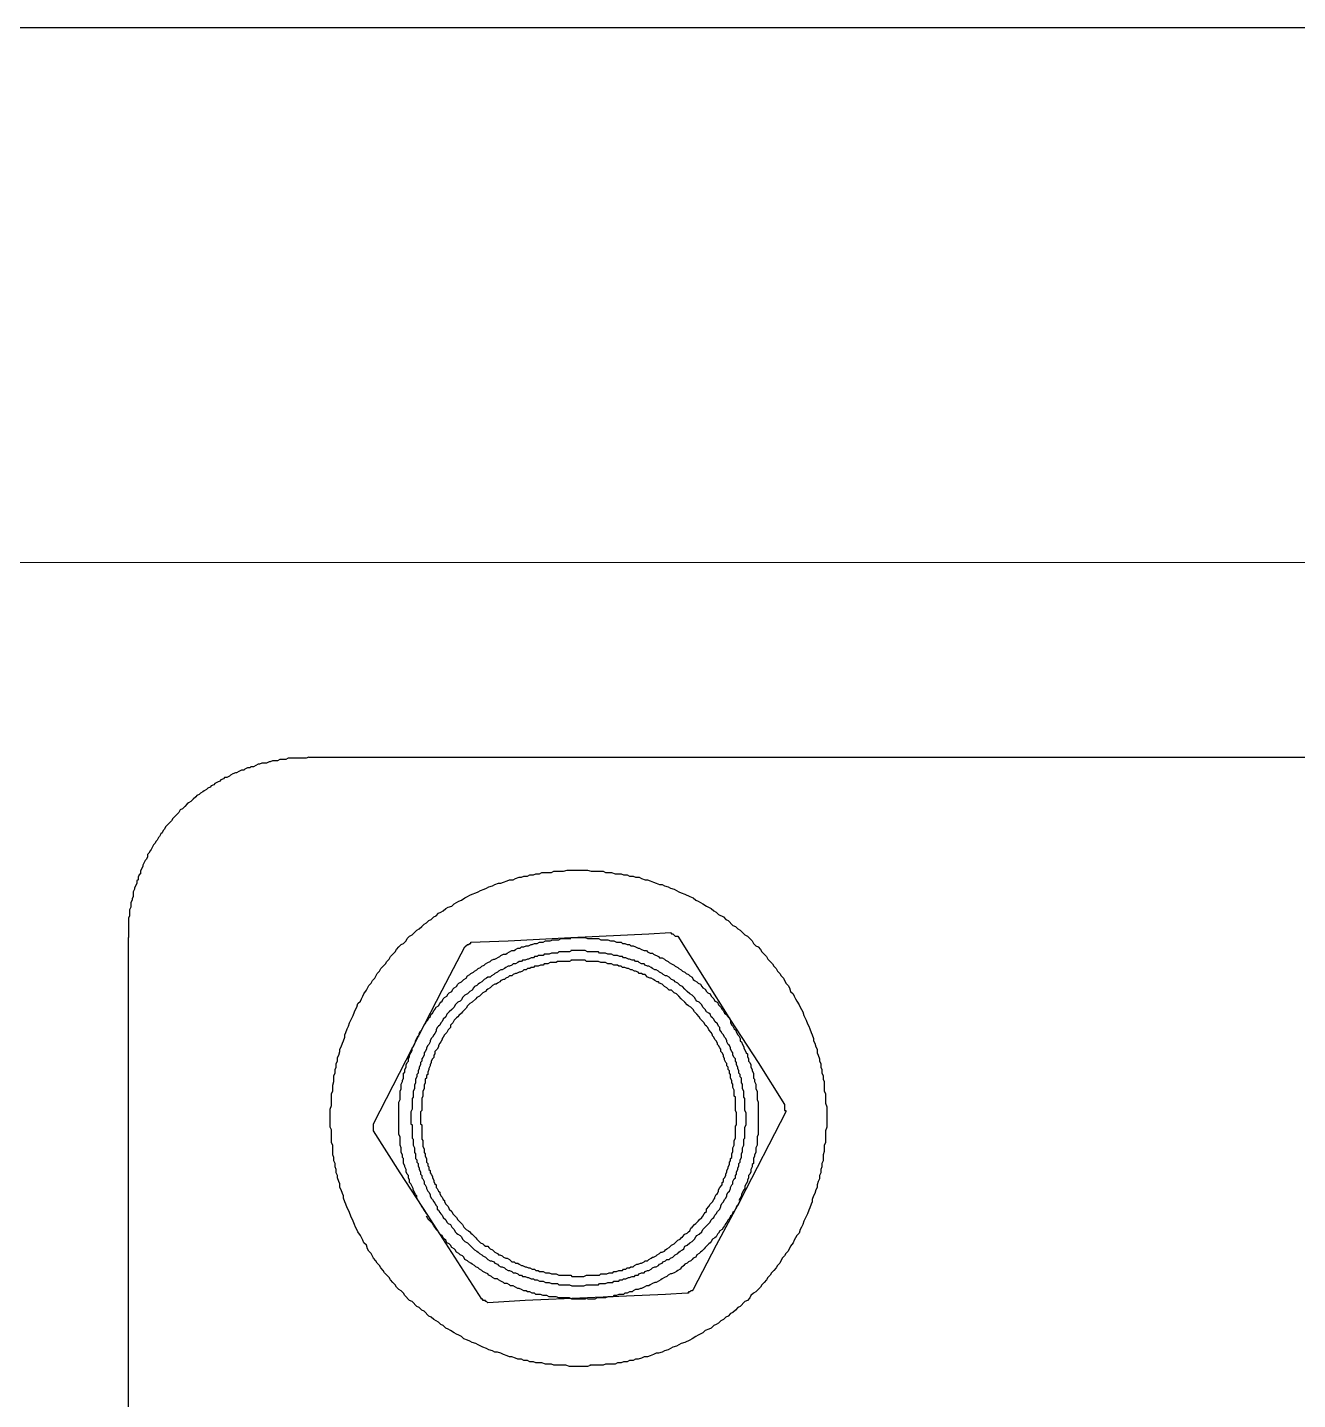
# Model space of a CAD drawing. Header units: inches. Extents: x 0 to 11, y 0.3 to 17.
# Drawn here: x 1.191 to 2.071, y 16.049 to 17 of the extents above; entities that cross this region are included whole.
import ezdxf

# ---------------------------------------------------------------- set-up
doc = ezdxf.new("R2010")
doc.units = ezdxf.units.IN
doc.header["$MEASUREMENT"] = 0
doc.layers.add('Layer 1', color=7, linetype='Continuous')

msp = doc.modelspace()

# ---------------------------------------------------------------- linework, layer by layer
at = {"layer": 'Layer 1', "color": 7, "lineweight": 25, "true_color": 0xffffff}
for points in [[(0, 17), (11, 17)], [(1.38583, 16.49417), (1.38417, 16.49333), (1.37166, 16.49333), (1.37, 16.4925), (1.36583, 16.4925), (1.36417, 16.49167), (1.36083, 16.49167), (1.35916, 16.49083), (1.35833, 16.49083), (1.35667, 16.49), (1.35333, 16.49), (1.35166, 16.48916), (1.35083, 16.48916), (1.3475, 16.4875), (1.34583, 16.4875), (1.345, 16.48667), (1.34334, 16.48667), (1.34167, 16.48583), (1.34083, 16.485), (1.33917, 16.485), (1.3375, 16.48416), (1.33584, 16.48333), (1.335, 16.48333), (1.33333, 16.4825), (1.33167, 16.48167), (1.33083, 16.48083), (1.32917, 16.48), (1.3275, 16.48), (1.32667, 16.47917), (1.325, 16.47833), (1.32416, 16.4775), (1.3225, 16.47666), (1.32083, 16.47583), (1.32, 16.475), (1.31833, 16.47417), (1.3175, 16.47333), (1.31584, 16.4725), (1.315, 16.47167), (1.31333, 16.47083), (1.3125, 16.47), (1.31083, 16.46917), (1.31, 16.46833), (1.30834, 16.4675), (1.3075, 16.46667), (1.30583, 16.465), (1.30417, 16.46333), (1.3025, 16.4625), (1.30167, 16.46167), (1.3, 16.46), (1.29833, 16.45833), (1.29666, 16.4575), (1.29583, 16.45583), (1.295, 16.455), (1.29417, 16.45417), (1.2925, 16.4525), (1.29167, 16.45167), (1.29083, 16.45), (1.29, 16.44916), (1.28916, 16.44834), (1.2875, 16.44667), (1.28667, 16.44583), (1.28583, 16.44417), (1.285, 16.44333), (1.28417, 16.44166), (1.28333, 16.44084), (1.2825, 16.43917), (1.28166, 16.43833), (1.28084, 16.43667), (1.28, 16.43583), (1.27917, 16.43416), (1.27833, 16.43334), (1.27667, 16.43), (1.27583, 16.42917), (1.275, 16.4275), (1.27417, 16.42666), (1.27417, 16.425), (1.27334, 16.42333), (1.2725, 16.4225), (1.27083, 16.41917), (1.27083, 16.41833), (1.27, 16.41667), (1.26917, 16.415), (1.26917, 16.41333), (1.26833, 16.4125), (1.2675, 16.41083), (1.2675, 16.40917), (1.26667, 16.40833), (1.26667, 16.40667), (1.265, 16.40333), (1.265, 16.4025), (1.26417, 16.40083), (1.26417, 16.3975), (1.26333, 16.39583), (1.26333, 16.395), (1.2625, 16.39333), (1.2625, 16.39), (1.26166, 16.38833), (1.26166, 16.38417), (1.26083, 16.3825), (1.26083, 16.36917)], [(1.38583, 16.49417), (2.51083, 16.49417)], [(1.58167, 16.0725), (1.57917, 16.07167), (1.56666, 16.07167), (1.56417, 16.0725), (1.55583, 16.0725), (1.55417, 16.07334), (1.55, 16.07334), (1.5475, 16.07416), (1.54333, 16.07416), (1.54167, 16.075), (1.53916, 16.075), (1.5375, 16.07583), (1.535, 16.07583), (1.53333, 16.07667), (1.53084, 16.07667), (1.52917, 16.0775), (1.52667, 16.07834), (1.525, 16.07834), (1.52334, 16.07917), (1.52083, 16.08), (1.51917, 16.08083), (1.51667, 16.08167), (1.515, 16.08167), (1.51333, 16.0825), (1.51083, 16.08333), (1.50917, 16.08417), (1.50667, 16.085), (1.50334, 16.08667), (1.50167, 16.0875), (1.49917, 16.08833), (1.4975, 16.08917), (1.49584, 16.09), (1.49333, 16.09083), (1.49167, 16.0925), (1.49, 16.09333), (1.48834, 16.09417), (1.48667, 16.095), (1.48416, 16.09667), (1.4825, 16.0975), (1.48083, 16.09833), (1.47917, 16.1), (1.4775, 16.10083), (1.47583, 16.1025), (1.4725, 16.10417), (1.47083, 16.10583), (1.46916, 16.10667), (1.46583, 16.11), (1.46417, 16.11083), (1.4625, 16.1125), (1.46084, 16.11334), (1.4575, 16.11667), (1.45583, 16.1175), (1.4525, 16.12084), (1.45167, 16.1225), (1.45, 16.12417), (1.44833, 16.125), (1.44667, 16.12667), (1.44583, 16.12834), (1.44417, 16.13), (1.4425, 16.13167), (1.44166, 16.13333), (1.44, 16.135), (1.43833, 16.13666), (1.4375, 16.13833), (1.43583, 16.14), (1.435, 16.14167), (1.43334, 16.14333), (1.4325, 16.145), (1.43083, 16.14667), (1.42917, 16.15), (1.4275, 16.15167), (1.42667, 16.15333), (1.42584, 16.15583), (1.42417, 16.1575), (1.42333, 16.15917), (1.42166, 16.1625), (1.42, 16.165), (1.41917, 16.16667), (1.41833, 16.16833), (1.4175, 16.17), (1.41667, 16.1725), (1.415, 16.17584), (1.41416, 16.17833), (1.41333, 16.18), (1.4125, 16.18167), (1.41167, 16.18416), (1.41083, 16.18583), (1.41, 16.18833), (1.41, 16.19), (1.40917, 16.19166), (1.40833, 16.19417), (1.4075, 16.19583), (1.4075, 16.19834), (1.40666, 16.2), (1.40584, 16.2025), (1.40584, 16.20417), (1.405, 16.20583), (1.405, 16.20833), (1.40417, 16.21), (1.40417, 16.2125), (1.40333, 16.21417), (1.40333, 16.21667), (1.4025, 16.21833), (1.4025, 16.225), (1.40167, 16.22666), (1.40167, 16.23583), (1.40083, 16.2375), (1.40083, 16.25), (1.40167, 16.2525), (1.40167, 16.26084), (1.4025, 16.2625), (1.4025, 16.26667), (1.40333, 16.26917), (1.40333, 16.27334), (1.40417, 16.275), (1.40417, 16.2775), (1.405, 16.27917), (1.405, 16.28167), (1.40584, 16.28333), (1.40584, 16.28583), (1.40666, 16.2875), (1.4075, 16.29), (1.4075, 16.29167), (1.40833, 16.29333), (1.40917, 16.29583), (1.41, 16.2975), (1.41083, 16.3), (1.41083, 16.30166), (1.41167, 16.30333), (1.4125, 16.30583), (1.41333, 16.3075), (1.41416, 16.31), (1.41667, 16.315), (1.4175, 16.3175), (1.41833, 16.31917), (1.41917, 16.32083), (1.42, 16.32334), (1.42166, 16.325), (1.4225, 16.32667), (1.42333, 16.32834), (1.42417, 16.33), (1.42584, 16.3325), (1.4275, 16.33584), (1.42917, 16.3375), (1.43, 16.33917), (1.43167, 16.34083), (1.43334, 16.34417), (1.435, 16.34583), (1.43583, 16.3475), (1.4375, 16.34917), (1.43917, 16.35083), (1.44, 16.3525), (1.44166, 16.35417), (1.4425, 16.35583), (1.44417, 16.3575), (1.44583, 16.35916), (1.44667, 16.36083), (1.44833, 16.3625), (1.45, 16.36416), (1.45167, 16.365), (1.45334, 16.36667), (1.45417, 16.36833), (1.45583, 16.37), (1.4575, 16.37084), (1.46084, 16.37417), (1.4625, 16.375), (1.46417, 16.37667), (1.46583, 16.37834), (1.4675, 16.37916), (1.46916, 16.38083), (1.47083, 16.38167), (1.4725, 16.38333), (1.47417, 16.38417), (1.47583, 16.38584), (1.4775, 16.38666), (1.47917, 16.3875), (1.48083, 16.38917), (1.4825, 16.39), (1.485, 16.39084), (1.48667, 16.3925), (1.48834, 16.39333), (1.49, 16.39417), (1.49167, 16.395), (1.49417, 16.39667), (1.49584, 16.3975), (1.4975, 16.39834), (1.49917, 16.39917), (1.50167, 16.4), (1.50334, 16.40083), (1.505, 16.40167), (1.5075, 16.4025), (1.50917, 16.40333), (1.51083, 16.40417), (1.51333, 16.405), (1.515, 16.40583), (1.5175, 16.40667), (1.51917, 16.40667), (1.52083, 16.4075), (1.52334, 16.40833), (1.525, 16.40917), (1.5275, 16.40917), (1.52917, 16.41), (1.53166, 16.41083), (1.53333, 16.41083), (1.535, 16.41167), (1.5375, 16.41167), (1.53916, 16.4125), (1.54167, 16.4125), (1.54333, 16.41333), (1.54583, 16.41333), (1.5475, 16.41416), (1.55417, 16.41416), (1.55583, 16.415), (1.5625, 16.415), (1.565, 16.41583), (1.57917, 16.41583), (1.58167, 16.415), (1.59, 16.415), (1.59167, 16.41416), (1.59583, 16.41416), (1.59833, 16.41333), (1.6025, 16.41333), (1.60417, 16.4125), (1.60667, 16.4125), (1.60833, 16.41167), (1.61083, 16.41167), (1.6125, 16.41083), (1.615, 16.41083), (1.61667, 16.41), (1.61917, 16.40917), (1.62084, 16.40917), (1.6225, 16.40833), (1.625, 16.4075), (1.62667, 16.40667), (1.62916, 16.40583), (1.63083, 16.40583), (1.6325, 16.405), (1.635, 16.40417), (1.63666, 16.40333), (1.63917, 16.4025), (1.6425, 16.40083), (1.64417, 16.4), (1.64667, 16.39917), (1.65, 16.3975), (1.6525, 16.39667), (1.65417, 16.395), (1.65584, 16.39417), (1.65917, 16.3925), (1.66167, 16.39084), (1.665, 16.38917), (1.66667, 16.3875), (1.66833, 16.38666), (1.67, 16.385), (1.67333, 16.38333), (1.675, 16.38167), (1.67667, 16.38083), (1.68, 16.3775), (1.68167, 16.37667), (1.68334, 16.375), (1.685, 16.37417), (1.68833, 16.37084), (1.69, 16.37), (1.69166, 16.36833), (1.69333, 16.36667), (1.69417, 16.365), (1.69583, 16.36334), (1.6975, 16.3625), (1.69916, 16.36083), (1.7, 16.35916), (1.70167, 16.3575), (1.70334, 16.35583), (1.70417, 16.35417), (1.70583, 16.3525), (1.7075, 16.35083), (1.70833, 16.34917), (1.71, 16.3475), (1.71084, 16.34583), (1.7125, 16.34417), (1.71333, 16.3425), (1.715, 16.34083), (1.71667, 16.3375), (1.71834, 16.33584), (1.71916, 16.33417), (1.72, 16.33167), (1.72167, 16.33), (1.7225, 16.32834), (1.72333, 16.32667), (1.72417, 16.325), (1.72583, 16.3225), (1.72666, 16.32083), (1.7275, 16.31917), (1.72833, 16.3175), (1.72917, 16.315), (1.73083, 16.31167), (1.73167, 16.30916), (1.7325, 16.3075), (1.73333, 16.30583), (1.73416, 16.30333), (1.735, 16.30166), (1.73583, 16.29917), (1.73583, 16.2975), (1.73667, 16.29583), (1.7375, 16.29333), (1.73834, 16.29167), (1.73834, 16.28916), (1.73917, 16.2875), (1.74, 16.285), (1.74, 16.28333), (1.74083, 16.28167), (1.74083, 16.27917), (1.74167, 16.2775), (1.74167, 16.275), (1.7425, 16.27334), (1.7425, 16.27083), (1.74333, 16.26917), (1.74333, 16.2625), (1.74417, 16.26084), (1.74417, 16.25416), (1.745, 16.25167), (1.745, 16.2375), (1.74417, 16.235), (1.74417, 16.22666), (1.74333, 16.225), (1.74333, 16.22083), (1.7425, 16.21833), (1.7425, 16.21417), (1.74167, 16.2125), (1.74167, 16.21), (1.74083, 16.20833), (1.74083, 16.20583), (1.74, 16.20417), (1.74, 16.20167), (1.73917, 16.2), (1.73834, 16.1975), (1.73834, 16.19583), (1.7375, 16.19417), (1.73667, 16.19166), (1.73583, 16.19), (1.735, 16.1875), (1.735, 16.18583), (1.73416, 16.18416), (1.73333, 16.18167), (1.7325, 16.18), (1.73167, 16.1775), (1.72917, 16.1725), (1.72833, 16.17), (1.7275, 16.16833), (1.72666, 16.16667), (1.72583, 16.16416), (1.72417, 16.1625), (1.7225, 16.15917), (1.72167, 16.1575), (1.72, 16.155), (1.71834, 16.15167), (1.71667, 16.15), (1.71583, 16.14834), (1.71417, 16.14667), (1.7125, 16.14333), (1.71084, 16.14167), (1.71, 16.14), (1.70833, 16.13833), (1.70667, 16.13666), (1.70583, 16.135), (1.70417, 16.13333), (1.70334, 16.13167), (1.70167, 16.13), (1.7, 16.12834), (1.69916, 16.12667), (1.6975, 16.125), (1.69583, 16.12333), (1.69417, 16.1225), (1.6925, 16.12084), (1.69166, 16.11917), (1.69, 16.1175), (1.68833, 16.11667), (1.685, 16.11334), (1.68334, 16.1125), (1.68167, 16.11083), (1.68, 16.10916), (1.67833, 16.10833), (1.67667, 16.10667), (1.675, 16.10583), (1.67333, 16.10417), (1.67166, 16.10333), (1.67, 16.10166), (1.66833, 16.10083), (1.66667, 16.1), (1.665, 16.09833), (1.66333, 16.0975), (1.66083, 16.09667), (1.65917, 16.095), (1.65584, 16.09333), (1.65417, 16.0925), (1.65167, 16.09083), (1.65, 16.09), (1.64667, 16.08833), (1.64417, 16.0875), (1.6425, 16.08667), (1.64084, 16.08584), (1.63833, 16.085), (1.635, 16.08333), (1.6325, 16.0825), (1.63083, 16.08167), (1.62834, 16.08083), (1.62667, 16.08083), (1.625, 16.08), (1.6225, 16.07917), (1.62084, 16.07834), (1.61833, 16.07834), (1.61667, 16.0775), (1.61417, 16.07667), (1.6125, 16.07667), (1.61083, 16.07583), (1.60833, 16.07583), (1.60667, 16.075), (1.60417, 16.075), (1.6025, 16.07416), (1.6, 16.07416), (1.59833, 16.07334), (1.59167, 16.07334), (1.59, 16.0725), (1.58083, 16.0725)], [(1.5675, 16.36917), (1.62166, 16.37166), (1.63666, 16.3725), (1.6375, 16.37166), (1.63833, 16.37166), (1.64, 16.37), (1.64167, 16.37)], [(1.26083, 15.98583), (1.26083, 16.36917)], [(1.4625, 16.30166), (1.4625, 16.3025), (1.46333, 16.30417), (1.46417, 16.305), (1.46583, 16.30834), (1.46667, 16.30916), (1.4675, 16.31083), (1.46834, 16.31167), (1.46916, 16.31333), (1.47, 16.31417), (1.47083, 16.31584), (1.47167, 16.31666), (1.4725, 16.31833), (1.47333, 16.31917), (1.47417, 16.32083), (1.47583, 16.32167), (1.47666, 16.32334), (1.4775, 16.32416), (1.47833, 16.325), (1.47917, 16.32667), (1.48, 16.3275), (1.48167, 16.32834), (1.4825, 16.33), (1.48333, 16.33083), (1.485, 16.33167), (1.48583, 16.33333), (1.48667, 16.33417), (1.48834, 16.335), (1.48917, 16.33667), (1.49, 16.3375), (1.49167, 16.33833), (1.49333, 16.34), (1.495, 16.34083), (1.49584, 16.3425), (1.4975, 16.34333), (1.49833, 16.34417), (1.5, 16.345), (1.50083, 16.34583), (1.5025, 16.34667), (1.50334, 16.3475), (1.505, 16.34833), (1.50583, 16.34917), (1.5075, 16.35), (1.50833, 16.35083), (1.51, 16.35166), (1.51166, 16.3525), (1.5125, 16.35333), (1.51417, 16.35417), (1.515, 16.35417), (1.51833, 16.35583), (1.51917, 16.35667), (1.52083, 16.3575), (1.5225, 16.3575), (1.52334, 16.35833), (1.525, 16.35916), (1.52667, 16.36), (1.52833, 16.36), (1.52917, 16.36083), (1.53084, 16.36167), (1.5325, 16.36167), (1.53333, 16.3625), (1.535, 16.3625), (1.53667, 16.36334), (1.53833, 16.36334), (1.54, 16.36416), (1.54083, 16.36416), (1.5425, 16.365), (1.54417, 16.365), (1.54583, 16.36583), (1.54833, 16.36583), (1.55, 16.36667), (1.55333, 16.36667), (1.555, 16.3675), (1.55916, 16.3675), (1.56083, 16.36833), (1.5675, 16.36833)], [(1.4625, 16.30166), (1.47833, 16.3325), (1.49417, 16.3625), (1.49584, 16.36416), (1.49666, 16.36416), (1.4975, 16.365), (1.49833, 16.365), (1.49833, 16.36583)], [(1.49833, 16.36583), (1.52417, 16.36667), (1.5675, 16.36917)], [(1.5675, 16.36917), (1.5775, 16.36917), (1.57917, 16.36833), (1.58667, 16.36833), (1.58833, 16.3675), (1.59334, 16.3675), (1.595, 16.36667), (1.5975, 16.36667), (1.59917, 16.36583), (1.6025, 16.36583), (1.60333, 16.365), (1.605, 16.365), (1.60667, 16.36416), (1.60833, 16.36416), (1.60916, 16.36334), (1.61083, 16.36334), (1.6125, 16.3625), (1.61417, 16.36167), (1.615, 16.36167), (1.61667, 16.36083), (1.61833, 16.36), (1.62, 16.36), (1.62084, 16.35916), (1.6225, 16.35833), (1.62417, 16.35833), (1.625, 16.3575), (1.62834, 16.35583), (1.62916, 16.355), (1.63083, 16.355), (1.6325, 16.35417), (1.63333, 16.35333), (1.635, 16.3525), (1.63583, 16.35166), (1.6375, 16.35083), (1.63917, 16.35), (1.64, 16.34917), (1.64167, 16.34833), (1.6425, 16.3475), (1.64417, 16.34667), (1.645, 16.34583), (1.64667, 16.345), (1.6475, 16.34417), (1.64917, 16.34333), (1.65, 16.3425), (1.65167, 16.34167), (1.6525, 16.34), (1.65333, 16.33917), (1.655, 16.33833), (1.65584, 16.3375), (1.6575, 16.33667), (1.65833, 16.335), (1.65917, 16.33417), (1.66083, 16.33333), (1.66167, 16.33167), (1.6625, 16.33083), (1.66416, 16.33), (1.665, 16.32834), (1.66583, 16.3275), (1.66667, 16.32667), (1.6675, 16.325), (1.66917, 16.32416), (1.67, 16.3225), (1.67166, 16.32083), (1.6725, 16.31917), (1.67333, 16.31833), (1.67417, 16.31666), (1.675, 16.31584), (1.67667, 16.31417), (1.6775, 16.31333), (1.67833, 16.31167)], [(1.64167, 16.37), (1.67833, 16.31167)], [(1.56833, 16.36), (1.56666, 16.35916), (1.55916, 16.35916), (1.55834, 16.35833), (1.55417, 16.35833), (1.5525, 16.3575), (1.54917, 16.3575), (1.54833, 16.35667), (1.545, 16.35667), (1.54417, 16.35583), (1.5425, 16.35583), (1.54167, 16.355), (1.54, 16.355), (1.53833, 16.35417), (1.5375, 16.35417), (1.53583, 16.35333), (1.53417, 16.35333), (1.53333, 16.3525), (1.53166, 16.3525), (1.53084, 16.35166), (1.52917, 16.35083), (1.5275, 16.35083), (1.52667, 16.35), (1.525, 16.34917), (1.52417, 16.34917), (1.5225, 16.34833), (1.52167, 16.3475), (1.52, 16.34667), (1.51917, 16.34667), (1.5175, 16.34583), (1.51667, 16.345), (1.515, 16.34417), (1.51417, 16.34333), (1.5125, 16.3425), (1.51166, 16.34167), (1.51, 16.34167), (1.50917, 16.34083), (1.5075, 16.34), (1.50583, 16.33833), (1.50416, 16.3375), (1.50334, 16.33667), (1.5025, 16.33584), (1.50083, 16.335), (1.5, 16.33417), (1.49917, 16.3325), (1.4975, 16.33167), (1.49584, 16.33), (1.49417, 16.32917), (1.49333, 16.32834), (1.4925, 16.3275), (1.49167, 16.32583), (1.49083, 16.325), (1.48917, 16.32416), (1.48834, 16.32334), (1.4875, 16.3225), (1.48667, 16.32083), (1.485, 16.31917), (1.48333, 16.3175), (1.48167, 16.31584), (1.48083, 16.31417), (1.47917, 16.3125), (1.47833, 16.31083), (1.4775, 16.31), (1.47666, 16.30834), (1.47583, 16.3075), (1.475, 16.30667), (1.47417, 16.305), (1.47417, 16.30417), (1.47333, 16.3025), (1.4725, 16.30166), (1.47167, 16.3), (1.47083, 16.29917), (1.47, 16.2975), (1.47, 16.29666), (1.46916, 16.295), (1.46834, 16.29417), (1.4675, 16.2925), (1.4675, 16.29167), (1.46667, 16.29), (1.46583, 16.28916), (1.46583, 16.2875), (1.465, 16.28583), (1.46417, 16.285), (1.46417, 16.28333), (1.46333, 16.2825), (1.46333, 16.28083), (1.4625, 16.27917), (1.4625, 16.27833), (1.46167, 16.27667), (1.46167, 16.275), (1.46084, 16.27417), (1.46084, 16.2725), (1.46, 16.27083), (1.46, 16.26833), (1.45917, 16.26667), (1.45917, 16.26417), (1.45833, 16.2625), (1.45833, 16.25833), (1.4575, 16.2575), (1.4575, 16.25), (1.45667, 16.24833), (1.45667, 16.24), (1.4575, 16.23916), (1.4575, 16.23), (1.45833, 16.22917), (1.45833, 16.225), (1.45917, 16.22333), (1.45917, 16.22), (1.46, 16.21917), (1.46, 16.21583), (1.46084, 16.215), (1.46084, 16.21333), (1.46167, 16.2125), (1.46167, 16.21084), (1.4625, 16.20917), (1.4625, 16.20833), (1.46333, 16.20667), (1.46333, 16.205), (1.46417, 16.20417), (1.46417, 16.2025), (1.465, 16.20167), (1.46583, 16.2), (1.46583, 16.19834), (1.46667, 16.1975), (1.4675, 16.19583), (1.4675, 16.195), (1.46834, 16.19333), (1.46916, 16.1925), (1.47, 16.19084), (1.47, 16.19), (1.47083, 16.18833), (1.47167, 16.1875), (1.4725, 16.18583), (1.47333, 16.185), (1.47417, 16.18334), (1.475, 16.1825), (1.475, 16.18083), (1.47583, 16.18), (1.47666, 16.17833), (1.4775, 16.1775), (1.47833, 16.17666), (1.47917, 16.175), (1.48083, 16.17333), (1.48167, 16.17166), (1.4825, 16.17083), (1.48416, 16.17), (1.485, 16.16833), (1.48667, 16.16667), (1.4875, 16.165), (1.48834, 16.16416), (1.48917, 16.16333), (1.49083, 16.1625), (1.49167, 16.16167), (1.4925, 16.16), (1.49417, 16.15833), (1.49584, 16.1575), (1.4975, 16.15583), (1.49917, 16.15417), (1.50083, 16.1525), (1.5025, 16.15167), (1.50334, 16.15083), (1.50416, 16.15), (1.50583, 16.14917), (1.50667, 16.14834), (1.50833, 16.1475), (1.50917, 16.14667), (1.51, 16.14583), (1.51166, 16.145), (1.5125, 16.145), (1.51417, 16.14417), (1.515, 16.14333), (1.51667, 16.1425), (1.5175, 16.14167), (1.51917, 16.14084), (1.52, 16.14084), (1.52167, 16.14), (1.5225, 16.13917), (1.52417, 16.13833), (1.525, 16.13833), (1.52667, 16.1375), (1.5275, 16.13666), (1.52917, 16.13666), (1.53084, 16.13584), (1.53166, 16.135), (1.53333, 16.135), (1.53417, 16.13417), (1.53583, 16.13417), (1.5375, 16.13333), (1.53833, 16.13333), (1.54, 16.1325), (1.54167, 16.1325), (1.5425, 16.13167), (1.54417, 16.13167), (1.54583, 16.13083), (1.54833, 16.13083), (1.55, 16.13), (1.5525, 16.13), (1.55417, 16.12916), (1.55834, 16.12916), (1.55916, 16.12834), (1.56666, 16.12834), (1.56833, 16.1275), (1.57667, 16.1275), (1.57834, 16.12834), (1.58667, 16.12834), (1.5875, 16.12916), (1.59167, 16.12916), (1.59334, 16.13), (1.59667, 16.13), (1.5975, 16.13083), (1.60083, 16.13083), (1.60166, 16.13167), (1.60333, 16.13167), (1.60417, 16.1325), (1.60583, 16.1325), (1.6075, 16.13333), (1.60833, 16.13333), (1.61, 16.13417), (1.61167, 16.13417), (1.6125, 16.135), (1.61417, 16.135), (1.615, 16.13584), (1.61667, 16.13666), (1.61833, 16.13666), (1.61917, 16.1375), (1.62084, 16.13833), (1.62166, 16.13833), (1.62333, 16.13917), (1.62417, 16.14), (1.62583, 16.14084), (1.62667, 16.14084), (1.62834, 16.14167), (1.62916, 16.1425), (1.63083, 16.14333), (1.63167, 16.14417), (1.63333, 16.145), (1.63417, 16.14583), (1.63583, 16.14583), (1.63666, 16.14667), (1.63833, 16.1475), (1.64, 16.14917), (1.64167, 16.15), (1.6425, 16.15083), (1.64333, 16.15167), (1.645, 16.1525), (1.64583, 16.15333), (1.64667, 16.155), (1.64834, 16.15583), (1.65, 16.1575), (1.65167, 16.15833), (1.65333, 16.16), (1.65417, 16.16167), (1.655, 16.1625), (1.65666, 16.16333), (1.65833, 16.165), (1.65917, 16.16667), (1.66083, 16.16833), (1.6625, 16.17), (1.66416, 16.17166), (1.665, 16.17333), (1.66583, 16.17417), (1.66667, 16.175), (1.6675, 16.17666), (1.66833, 16.1775), (1.66917, 16.17917), (1.67083, 16.18083), (1.67166, 16.1825), (1.67166, 16.18334), (1.6725, 16.185), (1.67333, 16.18583), (1.67417, 16.1875), (1.675, 16.18833), (1.67584, 16.19), (1.67584, 16.19084), (1.67667, 16.1925), (1.6775, 16.19333), (1.67833, 16.195), (1.67833, 16.19583), (1.67917, 16.1975), (1.68, 16.19834), (1.68, 16.2), (1.68083, 16.20167), (1.68167, 16.2025), (1.68167, 16.20417), (1.6825, 16.205), (1.6825, 16.20667), (1.68334, 16.20833), (1.68334, 16.20917), (1.68416, 16.21084), (1.68416, 16.2125), (1.685, 16.21333), (1.685, 16.215), (1.68583, 16.21667), (1.68583, 16.21917), (1.68667, 16.22083), (1.68667, 16.22333), (1.6875, 16.225), (1.6875, 16.22917), (1.68833, 16.23), (1.68833, 16.2375), (1.68917, 16.23916), (1.68917, 16.2475), (1.68833, 16.24917), (1.68833, 16.2575), (1.6875, 16.25833), (1.6875, 16.2625), (1.68667, 16.26417), (1.68667, 16.2675), (1.68583, 16.26833), (1.68583, 16.27167), (1.685, 16.2725), (1.685, 16.27417), (1.68416, 16.275), (1.68416, 16.27667), (1.68334, 16.27833), (1.68334, 16.27917), (1.6825, 16.28083), (1.6825, 16.2825), (1.68167, 16.28333), (1.68167, 16.285), (1.68083, 16.28583), (1.68, 16.2875), (1.68, 16.28916), (1.67917, 16.29), (1.67833, 16.29167), (1.67833, 16.2925), (1.6775, 16.29417), (1.67667, 16.295), (1.67584, 16.29666), (1.67584, 16.2975), (1.675, 16.29917), (1.67417, 16.3), (1.67333, 16.30166), (1.6725, 16.3025), (1.67166, 16.30417), (1.67083, 16.305), (1.67083, 16.30667), (1.67, 16.3075), (1.66917, 16.30916), (1.6675, 16.31083), (1.66667, 16.3125), (1.66583, 16.31333), (1.665, 16.31417), (1.66416, 16.31584), (1.66333, 16.31666), (1.66167, 16.3175), (1.66083, 16.31917), (1.65917, 16.32083), (1.65833, 16.3225), (1.65666, 16.32416), (1.655, 16.325), (1.65417, 16.32583), (1.65333, 16.3275), (1.6525, 16.32834), (1.65167, 16.32917), (1.65, 16.33), (1.64834, 16.33167), (1.64667, 16.33333), (1.645, 16.335), (1.64333, 16.33584), (1.6425, 16.33667), (1.64167, 16.3375), (1.64, 16.33833), (1.63917, 16.33917), (1.6375, 16.34), (1.63583, 16.34167), (1.63417, 16.3425), (1.63333, 16.3425), (1.63167, 16.34333), (1.63083, 16.34417), (1.62916, 16.345), (1.62834, 16.34583), (1.62667, 16.34667), (1.62583, 16.34667), (1.62417, 16.3475), (1.62333, 16.34833), (1.62166, 16.34917), (1.62084, 16.34917), (1.61917, 16.35), (1.61833, 16.35083), (1.61667, 16.35083), (1.615, 16.35166), (1.61417, 16.3525), (1.6125, 16.3525), (1.61167, 16.35333), (1.61, 16.35333), (1.60833, 16.35417), (1.6075, 16.35417), (1.60583, 16.355), (1.60417, 16.355), (1.60333, 16.35583), (1.60166, 16.35583), (1.6, 16.35667), (1.5975, 16.35667), (1.59583, 16.3575), (1.59334, 16.3575), (1.59167, 16.35833), (1.5875, 16.35833), (1.58667, 16.35916), (1.57917, 16.35916), (1.5775, 16.36), (1.5675, 16.36)], [(1.56833, 16.35333), (1.56666, 16.3525), (1.55834, 16.3525), (1.5575, 16.35166), (1.55333, 16.35166), (1.55167, 16.35083), (1.54917, 16.35083), (1.54833, 16.35), (1.54666, 16.35), (1.545, 16.34917), (1.5425, 16.34917), (1.54167, 16.34833), (1.54, 16.34833), (1.53916, 16.3475), (1.5375, 16.3475), (1.53667, 16.34667), (1.535, 16.34667), (1.53417, 16.34583), (1.5325, 16.345), (1.53166, 16.345), (1.53, 16.34417), (1.52917, 16.34417), (1.5275, 16.34333), (1.52667, 16.3425), (1.525, 16.3425), (1.52417, 16.34167), (1.5225, 16.34083), (1.52167, 16.34), (1.52083, 16.34), (1.51917, 16.33917), (1.51833, 16.33833), (1.51667, 16.3375), (1.51584, 16.33667), (1.515, 16.33667), (1.51333, 16.33584), (1.5125, 16.335), (1.51166, 16.33417), (1.51, 16.33333), (1.50917, 16.3325), (1.50833, 16.33167), (1.50667, 16.33083), (1.50583, 16.33), (1.50416, 16.32834), (1.5025, 16.3275), (1.50167, 16.32667), (1.49917, 16.32416), (1.4975, 16.32334), (1.49666, 16.3225), (1.49584, 16.32167), (1.495, 16.32), (1.49417, 16.31917), (1.4925, 16.3175), (1.49167, 16.31666), (1.49, 16.315), (1.48917, 16.31417), (1.48834, 16.31333), (1.4875, 16.3125), (1.48667, 16.31167), (1.48583, 16.31), (1.485, 16.30916), (1.48416, 16.30834), (1.48416, 16.30667), (1.48333, 16.30583), (1.4825, 16.305), (1.48167, 16.30333), (1.48, 16.30166), (1.47917, 16.3), (1.47833, 16.29917), (1.47833, 16.29833), (1.4775, 16.29666), (1.47666, 16.29583), (1.47583, 16.29417), (1.47583, 16.29333), (1.475, 16.29167), (1.47333, 16.29), (1.47333, 16.28833), (1.4725, 16.2875), (1.4725, 16.28583), (1.47167, 16.285), (1.47083, 16.28333), (1.47083, 16.2825), (1.47, 16.28083), (1.47, 16.28), (1.46916, 16.27833), (1.46916, 16.2775), (1.46834, 16.27583), (1.46834, 16.27417), (1.4675, 16.27334), (1.4675, 16.27167), (1.46667, 16.27083), (1.46667, 16.26833), (1.46583, 16.26667), (1.46583, 16.26417), (1.465, 16.2625), (1.465, 16.25917), (1.46417, 16.2575), (1.46417, 16.24917), (1.46333, 16.24833), (1.46333, 16.24), (1.46417, 16.23916), (1.46417, 16.22917), (1.465, 16.22833), (1.465, 16.22417), (1.46583, 16.2225), (1.46583, 16.22), (1.46667, 16.21917), (1.46667, 16.2175), (1.4675, 16.21583), (1.4675, 16.21333), (1.46834, 16.2125), (1.46834, 16.21084), (1.46916, 16.21), (1.46916, 16.20833), (1.47, 16.2075), (1.47, 16.20583), (1.47083, 16.205), (1.47167, 16.20334), (1.47167, 16.2025), (1.4725, 16.20083), (1.4725, 16.2), (1.47333, 16.19834), (1.47417, 16.1975), (1.47417, 16.19583), (1.475, 16.195), (1.47583, 16.19333), (1.47666, 16.1925), (1.47666, 16.19166), (1.4775, 16.19), (1.47833, 16.18917), (1.47917, 16.1875), (1.48, 16.18667), (1.48, 16.18583), (1.48083, 16.18416), (1.4825, 16.1825), (1.48333, 16.18083), (1.485, 16.17917), (1.48583, 16.1775), (1.48667, 16.17666), (1.4875, 16.17584), (1.48834, 16.175), (1.48917, 16.17333), (1.49083, 16.17166), (1.4925, 16.17), (1.49333, 16.16833), (1.495, 16.16667), (1.49666, 16.16583), (1.4975, 16.165), (1.49833, 16.16416), (1.49917, 16.16333), (1.5, 16.1625), (1.50167, 16.16083), (1.5025, 16.16), (1.505, 16.1575), (1.50667, 16.15667), (1.5075, 16.15583), (1.50833, 16.155), (1.51, 16.155), (1.51083, 16.15417), (1.51166, 16.15333), (1.51333, 16.1525), (1.515, 16.15083), (1.51667, 16.15), (1.5175, 16.14917), (1.51833, 16.14917), (1.52, 16.14834), (1.52083, 16.1475), (1.5225, 16.14667), (1.52334, 16.14667), (1.525, 16.14583), (1.52667, 16.14417), (1.52833, 16.14417), (1.52917, 16.14333), (1.53084, 16.14333), (1.53166, 16.1425), (1.53333, 16.14167), (1.53417, 16.14167), (1.53583, 16.14084), (1.53667, 16.14084), (1.53833, 16.14), (1.53916, 16.14), (1.54083, 16.13917), (1.5425, 16.13917), (1.54333, 16.13833), (1.545, 16.13833), (1.54583, 16.1375), (1.54833, 16.1375), (1.55, 16.13666), (1.5525, 16.13666), (1.55417, 16.13584), (1.5575, 16.13584), (1.55916, 16.135), (1.5675, 16.135), (1.56833, 16.13417), (1.57667, 16.13417), (1.57834, 16.135), (1.5875, 16.135), (1.58833, 16.13584), (1.5925, 16.13584), (1.59416, 16.13666), (1.59667, 16.13666), (1.5975, 16.1375), (1.59917, 16.1375), (1.60083, 16.13833), (1.60333, 16.13833), (1.60417, 16.13917), (1.60583, 16.13917), (1.60667, 16.14), (1.60833, 16.14), (1.60916, 16.14084), (1.61083, 16.14084), (1.61167, 16.14167), (1.61334, 16.1425), (1.61417, 16.1425), (1.61583, 16.14333), (1.61667, 16.14333), (1.61833, 16.14417), (1.61917, 16.145), (1.62084, 16.145), (1.62166, 16.14583), (1.62333, 16.14667), (1.62417, 16.1475), (1.625, 16.1475), (1.62667, 16.14834), (1.6275, 16.14917), (1.62916, 16.15), (1.63, 16.15083), (1.63083, 16.15083), (1.6325, 16.15167), (1.63333, 16.1525), (1.63417, 16.15333), (1.63583, 16.15417), (1.6375, 16.15583), (1.63917, 16.15667), (1.64, 16.1575), (1.64167, 16.15917), (1.64333, 16.16), (1.64417, 16.16083), (1.645, 16.16167), (1.64667, 16.16333), (1.64834, 16.16416), (1.64917, 16.165), (1.65, 16.16583), (1.65083, 16.1675), (1.65167, 16.16833), (1.65333, 16.17), (1.65417, 16.17083), (1.65584, 16.1725), (1.65666, 16.17333), (1.65833, 16.175), (1.65917, 16.17584), (1.66, 16.1775), (1.66083, 16.17833), (1.66167, 16.17917), (1.66167, 16.18083), (1.66333, 16.1825), (1.66416, 16.18416), (1.665, 16.185), (1.66583, 16.18583), (1.66667, 16.1875), (1.6675, 16.18833), (1.6675, 16.18917), (1.66833, 16.19084), (1.66917, 16.19166), (1.67, 16.19333), (1.67, 16.19417), (1.67083, 16.19583), (1.6725, 16.1975), (1.6725, 16.19916), (1.67333, 16.2), (1.67333, 16.20167), (1.67417, 16.2025), (1.675, 16.20417), (1.675, 16.205), (1.67584, 16.20667), (1.67584, 16.2075), (1.67667, 16.20917), (1.67667, 16.21), (1.6775, 16.21167), (1.6775, 16.21333), (1.67833, 16.21417), (1.67833, 16.21583), (1.67917, 16.21667), (1.67917, 16.21917), (1.68, 16.22083), (1.68, 16.22333), (1.68083, 16.225), (1.68083, 16.22833), (1.68167, 16.23), (1.68167, 16.23834), (1.6825, 16.23916), (1.6825, 16.2475), (1.68167, 16.24917), (1.68167, 16.25833), (1.68083, 16.25917), (1.68083, 16.26333), (1.68, 16.265), (1.68, 16.2675), (1.67917, 16.26833), (1.67917, 16.27), (1.67833, 16.27167), (1.67833, 16.27417), (1.6775, 16.275), (1.6775, 16.27667), (1.67667, 16.2775), (1.67667, 16.27917), (1.67584, 16.28), (1.67584, 16.28167), (1.675, 16.2825), (1.67417, 16.28417), (1.67417, 16.285), (1.67333, 16.28667), (1.67333, 16.2875), (1.6725, 16.28916), (1.67166, 16.29), (1.67166, 16.29167), (1.67083, 16.2925), (1.67, 16.29417), (1.66917, 16.295), (1.66917, 16.29583), (1.66833, 16.2975), (1.6675, 16.29833), (1.66667, 16.3), (1.66583, 16.30084), (1.66583, 16.30166), (1.665, 16.30333), (1.66333, 16.305), (1.6625, 16.30667), (1.66167, 16.3075), (1.66083, 16.30834), (1.66, 16.31), (1.65917, 16.31083), (1.6575, 16.3125), (1.65666, 16.31417), (1.655, 16.31584), (1.65417, 16.31666), (1.65333, 16.3175), (1.6525, 16.31917), (1.65083, 16.32083), (1.64917, 16.32167), (1.64834, 16.3225), (1.64667, 16.32416), (1.64417, 16.32667), (1.6425, 16.32834), (1.64084, 16.33), (1.63917, 16.33083), (1.63833, 16.33167), (1.6375, 16.3325), (1.63583, 16.3325), (1.635, 16.33333), (1.63417, 16.33417), (1.6325, 16.335), (1.63083, 16.33667), (1.62916, 16.3375), (1.62834, 16.33833), (1.6275, 16.33833), (1.62583, 16.33917), (1.625, 16.34), (1.62333, 16.34083), (1.6225, 16.34083), (1.62084, 16.34167), (1.61917, 16.34333), (1.6175, 16.34333), (1.61667, 16.34417), (1.615, 16.34417), (1.61417, 16.345), (1.6125, 16.34583), (1.61167, 16.34583), (1.61, 16.34667), (1.60916, 16.34667), (1.6075, 16.3475), (1.60667, 16.3475), (1.605, 16.34833), (1.60333, 16.34833), (1.6025, 16.34917), (1.60083, 16.34917), (1.6, 16.35), (1.5975, 16.35), (1.59583, 16.35083), (1.59334, 16.35083), (1.59167, 16.35166), (1.58833, 16.35166), (1.58667, 16.3525), (1.57834, 16.3525), (1.5775, 16.35333), (1.5675, 16.35333)], [(1.67833, 16.31167), (1.67833, 16.31), (1.67917, 16.30834), (1.68, 16.3075), (1.68083, 16.30583), (1.68167, 16.305), (1.6825, 16.30333), (1.68334, 16.30166), (1.68416, 16.30084), (1.685, 16.29917), (1.685, 16.2975), (1.68583, 16.29666), (1.68667, 16.295), (1.6875, 16.29333), (1.6875, 16.2925), (1.68917, 16.28916), (1.69, 16.28833), (1.69, 16.28667), (1.69084, 16.285), (1.69084, 16.28333), (1.69166, 16.2825), (1.6925, 16.28083), (1.6925, 16.27917), (1.69333, 16.2775), (1.69333, 16.27667), (1.69417, 16.275), (1.69417, 16.27167), (1.695, 16.27083), (1.695, 16.26917), (1.69583, 16.2675), (1.69583, 16.26417), (1.69667, 16.2625), (1.69667, 16.25667), (1.6975, 16.255), (1.6975, 16.2325), (1.69667, 16.23083), (1.69667, 16.225), (1.69583, 16.22333), (1.69583, 16.22), (1.695, 16.21833), (1.695, 16.2175), (1.69417, 16.21583), (1.69417, 16.2125), (1.69333, 16.21167), (1.69333, 16.21), (1.6925, 16.20833), (1.6925, 16.20667), (1.69166, 16.205), (1.69084, 16.20417), (1.69084, 16.2025), (1.69, 16.20083), (1.69, 16.2), (1.68833, 16.19667), (1.68833, 16.195), (1.6875, 16.19417), (1.68667, 16.1925), (1.68583, 16.19084), (1.68583, 16.19), (1.68416, 16.18667)], [(1.67833, 16.31167), (1.6975, 16.2825), (1.71583, 16.25334)], [(1.46834, 16.17666), (1.44916, 16.20583), (1.43083, 16.235), (1.43083, 16.24), (1.4625, 16.30166)], [(1.46834, 16.17666), (1.4675, 16.1775), (1.46667, 16.17917), (1.46583, 16.18), (1.465, 16.18167), (1.46417, 16.1825), (1.46333, 16.18416), (1.4625, 16.18583), (1.46167, 16.18667), (1.46084, 16.18833), (1.46084, 16.19), (1.46, 16.19084), (1.45917, 16.1925), (1.45833, 16.19417), (1.45833, 16.195), (1.45667, 16.19834), (1.45583, 16.19916), (1.45583, 16.20083), (1.455, 16.2025), (1.455, 16.20417), (1.45417, 16.205), (1.45334, 16.20667), (1.45334, 16.20833), (1.4525, 16.21), (1.4525, 16.21084), (1.45167, 16.2125), (1.45167, 16.21583), (1.45083, 16.21667), (1.45083, 16.21833), (1.45, 16.22), (1.45, 16.22333), (1.44916, 16.225), (1.44916, 16.23083), (1.44833, 16.2325), (1.44833, 16.255), (1.44916, 16.25667), (1.44916, 16.2625), (1.45, 16.26417), (1.45, 16.2675), (1.45083, 16.26917), (1.45083, 16.27), (1.45167, 16.27167), (1.45167, 16.275), (1.4525, 16.27583), (1.4525, 16.2775), (1.45334, 16.27917), (1.45334, 16.28083), (1.45417, 16.2825), (1.455, 16.28333), (1.455, 16.285), (1.45583, 16.28667), (1.45583, 16.2875), (1.4575, 16.29083), (1.4575, 16.2925), (1.45833, 16.29333), (1.45917, 16.295), (1.46, 16.29666), (1.46, 16.2975), (1.46167, 16.30084), (1.4625, 16.30084)], [(1.71583, 16.25334), (1.71583, 16.24917), (1.71667, 16.24917), (1.71667, 16.24833), (1.685, 16.18667)], [(1.685, 16.18667), (1.68334, 16.18334), (1.6825, 16.1825), (1.68167, 16.18083), (1.68083, 16.17917), (1.68, 16.17833), (1.67917, 16.17666), (1.67833, 16.17584), (1.6775, 16.17417), (1.67667, 16.17333), (1.67584, 16.17166), (1.675, 16.17083), (1.67417, 16.16917), (1.67333, 16.16833), (1.6725, 16.16667), (1.67083, 16.16583), (1.67, 16.16416), (1.66917, 16.16333), (1.66833, 16.16167), (1.6675, 16.16083), (1.66583, 16.16), (1.665, 16.15833), (1.66416, 16.1575), (1.66333, 16.15667), (1.66167, 16.155), (1.66083, 16.15417), (1.66, 16.15333), (1.65833, 16.15167), (1.6575, 16.15083), (1.65666, 16.15), (1.655, 16.14917), (1.65417, 16.1475), (1.6525, 16.14667), (1.65167, 16.14583), (1.65083, 16.145), (1.64917, 16.14417), (1.64834, 16.14333), (1.64667, 16.1425), (1.64583, 16.14167), (1.64417, 16.14), (1.64333, 16.13917), (1.64167, 16.13833), (1.64084, 16.1375), (1.63917, 16.13666), (1.6375, 16.13584), (1.63666, 16.13584), (1.635, 16.135), (1.63417, 16.13417), (1.6325, 16.13333), (1.63083, 16.1325), (1.63, 16.13167), (1.62667, 16.13), (1.62583, 16.13), (1.62417, 16.12916), (1.6225, 16.12834), (1.62166, 16.1275), (1.62, 16.1275), (1.61833, 16.12667), (1.61667, 16.12583), (1.61583, 16.12583), (1.61417, 16.125), (1.6125, 16.125), (1.61083, 16.12417), (1.61, 16.12333), (1.60833, 16.12333), (1.60667, 16.1225), (1.605, 16.1225), (1.60417, 16.12166), (1.60083, 16.12166), (1.59917, 16.12084), (1.5975, 16.12084), (1.59667, 16.12), (1.59334, 16.12), (1.59167, 16.11917), (1.58584, 16.11917), (1.58417, 16.11833), (1.57917, 16.11833)], [(1.685, 16.18667), (1.66833, 16.15583), (1.6525, 16.125)], [(1.57917, 16.11917), (1.5775, 16.11833), (1.56833, 16.11833), (1.56666, 16.11917), (1.55916, 16.11917), (1.5575, 16.12), (1.5525, 16.12), (1.55084, 16.12084), (1.54833, 16.12084), (1.54666, 16.12166), (1.54333, 16.12166), (1.5425, 16.1225), (1.54083, 16.1225), (1.53916, 16.12333), (1.5375, 16.12333), (1.53667, 16.12417), (1.535, 16.12417), (1.53333, 16.125), (1.53166, 16.12583), (1.53084, 16.12583), (1.52917, 16.12667), (1.5275, 16.1275), (1.52583, 16.1275), (1.525, 16.12834), (1.52334, 16.12916), (1.52167, 16.12916), (1.52083, 16.13), (1.51917, 16.13083), (1.5175, 16.13167), (1.51667, 16.1325), (1.515, 16.1325), (1.51333, 16.13333), (1.5125, 16.13417), (1.51083, 16.135), (1.51, 16.13584), (1.50833, 16.13666), (1.50667, 16.1375), (1.50583, 16.13833), (1.50416, 16.13917), (1.50334, 16.14), (1.50167, 16.14084), (1.50083, 16.14167), (1.49917, 16.1425), (1.49833, 16.14333), (1.49666, 16.14417), (1.49584, 16.145), (1.49417, 16.14583), (1.49333, 16.1475), (1.4925, 16.14834), (1.49083, 16.14917), (1.49, 16.15), (1.48834, 16.15083), (1.4875, 16.1525), (1.48667, 16.15333), (1.485, 16.15417), (1.48416, 16.15583), (1.48333, 16.15667), (1.48167, 16.1575), (1.48083, 16.15917), (1.48, 16.16), (1.47917, 16.16083), (1.47833, 16.1625), (1.47666, 16.16333), (1.47583, 16.165), (1.47417, 16.16667), (1.47333, 16.16833), (1.4725, 16.16917), (1.47167, 16.17083), (1.47083, 16.17166), (1.46916, 16.17333), (1.46834, 16.17417), (1.4675, 16.17584)], [(1.57917, 16.11917), (1.53583, 16.1175), (1.51, 16.11583), (1.50917, 16.11667), (1.50833, 16.11667), (1.50833, 16.1175), (1.50667, 16.1175), (1.50667, 16.11833), (1.50583, 16.11833), (1.46834, 16.17666)], [(1.6525, 16.125), (1.6525, 16.125), (1.65167, 16.12417), (1.65083, 16.12417), (1.65, 16.12333), (1.64917, 16.12333), (1.64917, 16.1225), (1.64834, 16.1225)], [(1.64834, 16.1225), (1.63333, 16.12166), (1.57917, 16.11917)]]:
    msp.add_lwpolyline(points, dxfattribs=at)
at = {"layer": 'Layer 1', "color": 7, "lineweight": 18, "true_color": 0xffffff}
msp.add_lwpolyline([(10.6075, 16.62916), (0.3075, 16.62916)], dxfattribs=at)

doc.saveas('drawing.dxf')
